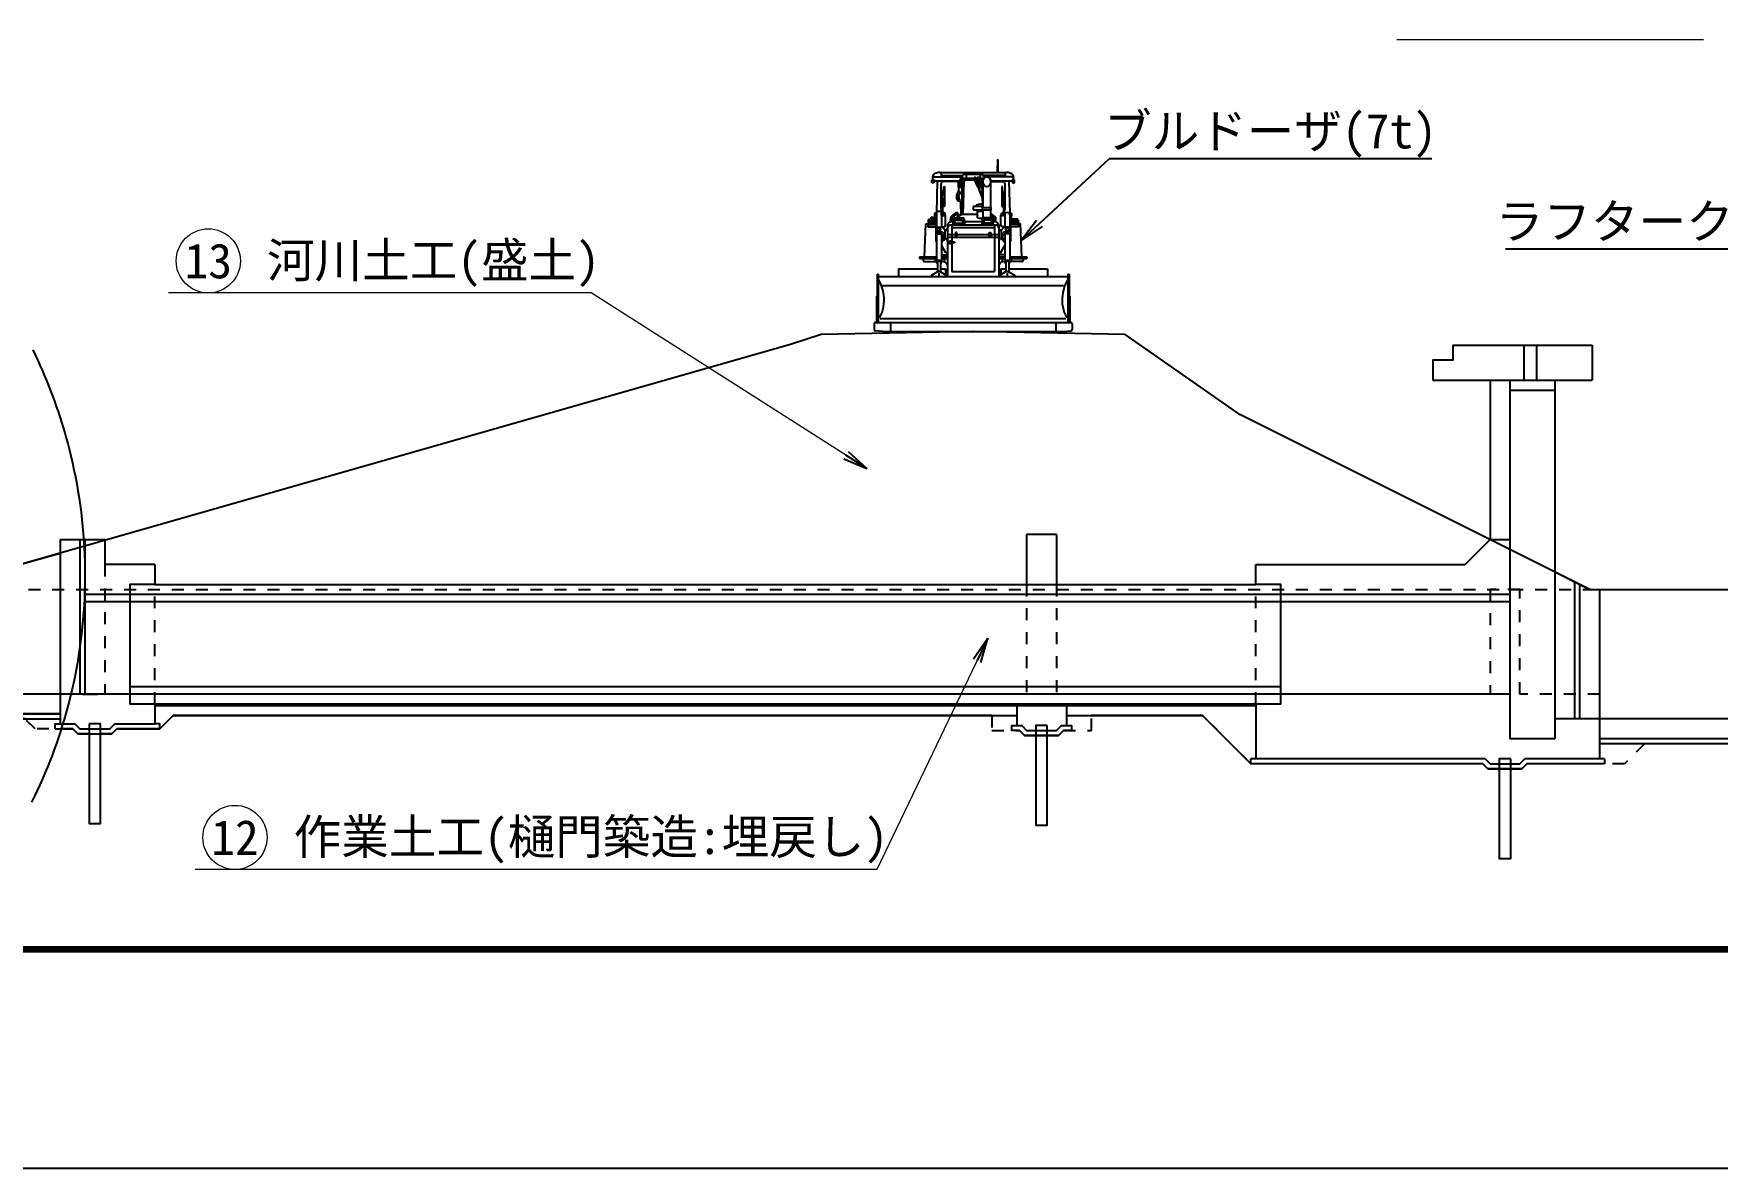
# Model space of a CAD drawing. Header units: millimetres. Extents: x -2078669 to -1085629, y -5987148 to 310365.
# Drawn here: x -1704976 to -1620499, y -3581452 to -3524512 of the extents above; entities that cross this region are included whole.
import ezdxf
from ezdxf.enums import TextEntityAlignment as Align

# ---------------------------------------------------------------- set-up
doc = ezdxf.new("R2010")
doc.units = ezdxf.units.MM
doc.header["$LTSCALE"] = 500
doc.header["$PDSIZE"] = 300
doc.linetypes.add('SXF_跳び破線', pattern=[12, 6, -6])
doc.layers.get('Defpoints').update_dxf_attribs({"color": 153})
for name, color, linetype, lineweight in [('D-BYP-STR2', 6, 'Continuous', 25), ('D-BYP-STR8', 5, 'Continuous', 25), ('D-BYP-STRA', 1, 'Continuous', 25), ('D-BYP-STRB', 5, 'Continuous', 25), ('D-BYP-STRC', 1, 'Continuous', 13), ('D-TTL', 2, 'Continuous', 140), ('D-TTL-LINE', 7, 'Continuous', 13)]:
    doc.layers.add(name, color=color, linetype=linetype, lineweight=lineweight)
doc.styles.add('MS ゴシック', font='MS Gothic.ttf')
doc.styles.get("Standard").update_dxf_attribs({"font": 'txt.shx', "bigfont": '@extfont2.shx'})
doc.dimstyles.new('DIM-500-F', dxfattribs={"dimscale": 500, "dimtxt": 3.5, "dimasz": 2.5, "dimexe": 0, "dimexo": 2, "dimgap": 0.8, "dimtad": 1, "dimdec": 0, "dimzin": 0, "dimdsep": 46, "dimtxsty": 'MS ゴシック', "dimblk": 'OPEN', "dimcen": 0.1, "dimclrd": 256, "dimclre": 256, "dimclrt": 256, "dimaunit": 1, "dimadec": 4, "dimazin": 0, "dimtfac": 1, "dimtdec": 0, "dimtmove": 2, "dimatfit": 3, "dimldrblk": 'OPEN', "dimfxl": 1, "dimtolj": 1, "dimtzin": 0, "dimlwd": -1, "dimlwe": -1, "dimarcsym": 2})

# ---------------------------------------------------------------- blocks, each defined once
blk = doc.blocks.new('A$Cfbd0cdc3')
at = {"layer": 'Defpoints'}
blk.add_lwpolyline([(1047, 13462), (998, 13361), (950, 13259), (904, 13157), (859, 13055), (815, 12952), (772, 12849), (730, 12746), (689, 12642), (649, 12537), (611, 12432), (574, 12327), (538, 12222), (503, 12116), (469, 12010), (436, 11903), (405, 11796), (375, 11689), (345, 11582), (317, 11474), (283, 11334), (250, 11194), (220, 11054), (191, 10913), (165, 10771), (140, 10630), (118, 10488), (97, 10345), (78, 10203), (62, 10060), (47, 9917), (34, 9773), (23, 9630), (15, 9486), (8, 9342), (3, 9198), (1, 9054), (0, 8910), (1, 8766), (5, 8621), (10, 8477), (18, 8332), (27, 8188), (39, 8044), (52, 7900), (68, 7755), (86, 7611), (106, 7468), (127, 7324), (151, 7180), (177, 7037), (205, 6894), (231, 6771), (258, 6649), (287, 6527), (317, 6406), (349, 6284), (382, 6163), (417, 6042), (454, 5921), (492, 5801), (531, 5681), (572, 5561), (615, 5441), (659, 5322), (705, 5204), (752, 5085), (801, 4967), (852, 4850), (904, 4733), (957, 4616), (1012, 4500), (1069, 4384)], dxfattribs=at)
blk = doc.blocks.new('_Open')
at = {"color": 0, "linetype": 'ByBlock', "lineweight": -2}
for p, q in [((-1, 0.167), (0, 0)), ((-1, -0.167), (0, 0)), ((0, 0), (-1, 0))]:
    blk.add_line(p, q, dxfattribs=at)
blk = doc.blocks.new('A$C96a9e4f9')
at = {"layer": 'D-BYP-STRB'}
for p, q in [((2471, 3449), (2468, 3190)), ((2471, 3449), (2480, 3449)), ((2480, 3449), (2482, 3190)), ((1157, 2982), (1157, 3043)), ((1157, 3043), (1202, 3043)), ((1175, 3043), (1175, 3112)), ((1175, 3103), (1307, 3103)), ((1202, 3043), (1194, 2982)), ((1199, 3154), (1210, 3161)), ((1243, 3177), (1245, 3177)), ((1256, 3103), (1775, 3103)), ((1320, 3190), (2646, 3190)), ((1344, 3190), (1344, 3103)), ((1344, 3127), (1781, 3127)), ((1790, 3043), (1750, 3046)), ((1755, 3069), (1791, 3066)), ((1759, 3103), (1759, 3069)), ((1759, 3077), (2004, 3077)), ((1759, 3046), (1759, 2906)), ((1775, 3103), (1788, 3156)), ((1788, 3156), (2182, 3156)), ((1790, 3043), (1791, 3066)), ((1843, 3156), (1843, 3077)), ((2078, 2902), (2005, 3062)), ((2041, 3077), (2066, 3077)), ((2096, 2909), (2041, 3076)), ((2140, 2902), (2066, 3062)), ((2102, 3077), (2193, 3077)), ((2157, 2909), (2103, 3076)), ((2127, 3156), (2127, 3077)), ((2193, 3068), (2179, 3066)), ((2180, 3043), (2179, 3066)), ((2180, 3043), (2185, 3044)), ((2195, 3103), (2182, 3156)), ((2189, 3127), (2626, 3127)), ((2626, 3127), (2189, 3127)), ((2241, 3103), (2195, 3103)), ((2795, 3103), (2276, 3103)), ((2626, 3190), (2626, 3103)), ((2725, 3177), (2727, 3177)), ((2760, 3161), (2771, 3154)), ((2813, 3043), (2768, 3043)), ((2768, 3043), (2776, 2982)), ((2795, 3043), (2795, 3112)), ((2813, 2982), (2813, 3043)), ((1194, 2982), (1157, 2982)), ((1199, 3019), (1265, 3019)), ((1265, 3019), (1247, 2371)), ((1265, 3019), (1716, 3019)), ((1344, 2453), (1344, 2953)), ((1352, 2323), (1359, 2712)), ((1353, 2991), (1354, 2992)), ((1359, 2712), (1374, 2716)), ((1376, 2716), (1386, 2837)), ((1660, 3008), (1380, 3008)), ((1386, 2837), (1394, 2842)), ((1394, 2842), (1394, 2905)), ((1394, 2905), (1409, 2905)), ((1409, 2905), (1409, 2504)), ((1409, 2711), (1409, 2831)), ((1659, 2654), (1659, 2743)), ((1665, 2757), (1671, 2763)), ((1676, 2777), (1676, 2791)), ((1685, 2661), (1685, 2730)), ((1688, 2806), (1700, 2808)), ((1698, 2808), (1690, 2979)), ((1700, 2808), (1716, 2809)), ((1700, 2745), (1716, 2745)), ((1705, 2661), (1701, 2745)), ((1717, 3036), (1712, 2920)), ((1716, 2809), (1716, 2745)), ((1734, 3032), (1729, 2923)), ((1734, 3019), (1759, 3019)), ((1743, 2907), (1783, 2904)), ((1744, 2884), (1782, 2881)), ((1759, 2883), (1759, 2352)), ((1783, 2904), (1782, 2881)), ((1786, 2352), (1803, 3011)), ((1833, 3040), (2015, 3040)), ((2076, 3040), (2053, 3040)), ((2078, 2902), (2096, 2909)), ((2081, 2903), (2176, 2659)), ((2175, 2696), (2093, 2907)), ((2137, 3040), (2114, 3040)), ((2138, 2906), (2140, 2902)), ((2140, 2902), (2157, 2909)), ((2143, 2903), (2172, 2828)), ((2171, 2865), (2154, 2907)), ((2157, 2909), (2156, 2912)), ((2181, 2484), (2167, 3011)), ((2181, 3014), (2181, 2498)), ((2336, 3019), (2708, 3019)), ((2336, 3014), (2336, 2484)), ((2336, 3008), (2590, 3008)), ((2561, 2905), (2561, 2504)), ((2576, 2905), (2561, 2905)), ((2576, 2842), (2576, 2905)), ((2584, 2837), (2576, 2842)), ((2594, 2716), (2584, 2837)), ((2611, 2712), (2596, 2716)), ((2618, 2323), (2611, 2712)), ((2617, 2991), (2616, 2992)), ((2626, 2453), (2626, 2953)), ((2626, 2467), (2626, 2953)), ((2705, 3019), (2723, 2371)), ((2705, 3019), (2771, 3019)), ((2776, 2982), (2813, 2982)), ((1213, 2371), (1213, 2320)), ((1249, 2371), (1213, 2371)), ((1249, 2371), (1249, 2275)), ((1351, 2370), (1351, 2087)), ((1369, 2688), (1373, 2353)), ((1376, 2686), (1369, 2688)), ((1372, 2406), (1412, 2372)), ((1386, 2556), (1376, 2686)), ((1394, 2552), (1386, 2556)), ((1394, 2504), (1394, 2552)), ((1409, 2504), (1394, 2504)), ((1550, 2307), (1631, 2372)), ((1694, 2619), (1716, 2619)), ((1700, 2646), (1713, 2646)), ((1720, 2612), (1741, 2580)), ((1744, 2342), (1741, 2580)), ((1983, 2506), (1983, 2442)), ((2181, 2506), (1983, 2506)), ((1983, 2442), (2168, 2442)), ((2074, 2281), (2074, 2442)), ((2181, 2406), (2074, 2406)), ((2168, 2484), (2348, 2484)), ((2168, 2484), (2168, 2440)), ((2168, 2440), (2348, 2440)), ((2181, 2440), (2181, 2275)), ((2336, 2440), (2336, 2279)), ((2420, 2307), (2336, 2374)), ((2348, 2440), (2348, 2484)), ((2598, 2406), (2558, 2372)), ((2561, 2504), (2576, 2504)), ((2576, 2552), (2584, 2556)), ((2576, 2504), (2576, 2552)), ((2584, 2556), (2594, 2686)), ((2594, 2686), (2601, 2688)), ((2601, 2688), (2597, 2353)), ((2721, 2371), (2721, 2275)), ((2721, 2371), (2757, 2371)), ((2757, 2371), (2757, 2320)), ((1010, 1496), (1035, 2156)), ((1035, 2156), (1082, 2156)), ((1074, 2146), (1074, 2099)), ((1074, 2146), (1249, 2146)), ((1074, 2099), (1249, 2099)), ((1082, 2236), (1082, 2146)), ((1097, 2251), (1249, 2251)), ((1108, 2225), (1249, 2225)), ((1108, 2225), (1108, 2146)), ((1125, 2175), (1125, 2215)), ((1125, 2215), (1230, 2215)), ((1230, 2175), (1125, 2175)), ((1145, 2251), (1145, 2294)), ((1145, 2294), (1210, 2294)), ((1210, 2294), (1210, 2251)), ((1213, 2320), (1249, 2320)), ((1223, 2320), (1223, 2275)), ((1223, 2275), (1249, 2275)), ((1230, 2215), (1230, 2175)), ((1238, 2088), (1238, 1802)), ((1238, 2088), (1345, 2088)), ((1249, 2347), (1249, 2088)), ((1352, 2323), (1391, 2323)), ((1369, 2100), (1400, 2100)), ((1373, 2353), (1391, 2352)), ((1420, 2032), (1391, 2066)), ((1420, 2032), (1420, 1858)), ((1420, 2025), (1438, 2031)), ((1430, 2130), (1430, 2334)), ((1472, 2130), (1472, 1100)), ((1499, 2180), (1585, 2237)), ((2453, 2128), (1516, 2128)), ((1541, 2209), (1531, 2242)), ((1549, 2204), (1584, 2204)), ((1553, 2251), (1562, 2222)), ((1559, 2128), (1559, 1798)), ((1559, 2086), (2411, 2086)), ((1642, 2349), (1565, 2288)), ((1582, 2128), (1585, 2249)), ((1615, 2279), (1774, 2279)), ((1617, 2143), (1617, 2243)), ((1617, 2230), (1771, 2230)), ((1617, 2173), (1771, 2173)), ((1771, 2143), (1617, 2143)), ((1632, 2258), (1756, 2258)), ((1647, 2279), (1759, 2352)), ((1682, 2302), (1665, 2344)), ((1685, 2358), (1703, 2315)), ((1759, 2352), (2074, 2352)), ((1771, 2243), (1771, 2143)), ((1804, 2250), (1812, 2128)), ((1807, 2204), (2163, 2204)), ((2166, 2250), (2158, 2128)), ((2355, 2279), (2196, 2279)), ((2199, 2243), (2199, 2143)), ((2353, 2230), (2199, 2230)), ((2353, 2173), (2199, 2173)), ((2199, 2143), (2353, 2143)), ((2338, 2258), (2214, 2258)), ((2336, 2343), (2405, 2288)), ((2353, 2143), (2353, 2243)), ((2388, 2128), (2385, 2249)), ((2471, 2180), (2385, 2237)), ((2386, 2204), (2421, 2204)), ((2417, 2251), (2408, 2222)), ((2411, 2128), (2411, 1202)), ((2429, 2209), (2439, 2242)), ((2498, 2130), (2498, 1100)), ((2550, 2025), (2532, 2031)), ((2540, 2130), (2540, 2334)), ((2550, 2032), (2579, 2066)), ((2550, 2032), (2550, 1858)), ((2601, 2100), (2570, 2100)), ((2597, 2353), (2579, 2352)), ((2618, 2323), (2579, 2323)), ((2619, 2347), (2619, 2088)), ((2732, 2088), (2625, 2088)), ((2721, 2347), (2721, 2088)), ((2757, 2320), (2721, 2320)), ((2747, 2275), (2721, 2275)), ((2873, 2251), (2721, 2251)), ((2862, 2225), (2721, 2225)), ((2896, 2146), (2721, 2146)), ((2896, 2099), (2721, 2099)), ((2732, 2088), (2732, 1802)), ((2746, 2146), (2746, 2207)), ((2746, 2207), (2862, 2207)), ((2746, 2178), (2862, 2178)), ((2747, 2320), (2747, 2275)), ((2862, 2225), (2862, 2146)), ((2888, 2236), (2888, 2146)), ((2935, 2156), (2888, 2156)), ((2896, 2146), (2896, 2099)), ((2960, 1496), (2935, 2156)), ((1238, 1997), (1345, 1997)), ((1238, 1954), (1335, 1954)), ((1238, 1844), (1249, 1844)), ((1238, 1802), (1249, 1802)), ((1249, 1954), (1249, 1386)), ((1351, 1952), (1351, 1386)), ((1435, 1574), (1351, 1721)), ((1393, 1871), (1369, 1855)), ((1378, 1936), (1393, 1920)), ((1390, 1823), (1420, 1858)), ((1420, 1941), (1391, 1975)), ((1393, 1920), (1393, 1871)), ((1420, 1865), (1438, 1858)), ((1472, 1946), (1629, 1946)), ((1472, 1892), (2498, 1892)), ((1514, 1817), (1559, 1817)), ((1514, 1759), (1514, 1817)), ((1559, 1759), (1514, 1759)), ((1522, 1798), (1614, 1798)), ((1522, 1777), (1522, 1798)), ((1614, 1777), (1522, 1777)), ((1559, 1777), (1559, 1202)), ((1614, 1798), (1614, 1777)), ((1629, 1981), (1629, 1892)), ((1661, 1981), (1629, 1981)), ((1661, 1892), (1661, 1981)), ((1661, 1946), (2309, 1946)), ((2309, 1892), (2309, 1981)), ((2309, 1981), (2341, 1981)), ((2341, 1981), (2341, 1892)), ((2341, 1946), (2498, 1946)), ((2550, 1865), (2532, 1858)), ((2535, 1574), (2619, 1721)), ((2550, 1941), (2579, 1975)), ((2580, 1823), (2550, 1858)), ((2592, 1936), (2577, 1920)), ((2577, 1920), (2577, 1871)), ((2577, 1871), (2601, 1855)), ((2619, 1952), (2619, 1386)), ((2732, 1997), (2625, 1997)), ((2732, 1954), (2635, 1954)), ((2721, 1954), (2721, 1386)), ((2732, 1844), (2721, 1844)), ((2732, 1802), (2721, 1802)), ((906, 1496), (906, 1464)), ((906, 1496), (1249, 1496)), ((906, 1464), (1249, 1464)), ((981, 1464), (981, 1421)), ((1001, 1401), (1249, 1401)), ((1224, 1496), (1224, 1401)), ((1269, 1386), (1269, 1196)), ((1331, 1386), (1331, 1196)), ((1351, 1534), (1472, 1534)), ((1351, 1496), (1472, 1496)), ((1351, 1464), (1472, 1464)), ((1351, 1401), (1360, 1401)), ((1403, 1464), (1403, 1396)), ((1472, 1574), (1435, 1574)), ((2498, 1574), (2535, 1574)), ((2619, 1534), (2498, 1534)), ((2498, 1496), (2619, 1496)), ((2498, 1464), (2619, 1464)), ((2567, 1464), (2567, 1393)), ((2619, 1401), (2610, 1401)), ((2639, 1386), (2639, 1196)), ((2701, 1386), (2701, 1196)), ((2721, 1496), (3064, 1496)), ((2721, 1464), (3064, 1464)), ((2969, 1401), (2721, 1401)), ((2746, 1496), (2746, 1401)), ((2989, 1464), (2989, 1421)), ((3064, 1496), (3064, 1464)), ((59, 1145), (59, 707)), ((59, 1145), (82, 1145)), ((82, 1145), (82, 178)), ((82, 1100), (3888, 1100)), ((490, 1252), (490, 1100)), ((490, 1252), (1269, 1252)), ((1147, 1109), (1147, 1100)), ((1268, 1195), (1157, 1126)), ((1300, 1175), (1300, 1100)), ((1331, 1252), (1430, 1252)), ((1332, 1195), (1443, 1126)), ((1430, 1252), (1430, 1134)), ((1453, 1109), (1453, 1100)), ((1559, 1202), (2411, 1202)), ((2517, 1109), (2517, 1100)), ((2638, 1195), (2527, 1126)), ((2540, 1252), (2639, 1252)), ((2540, 1252), (2540, 1134)), ((2670, 1175), (2670, 1100)), ((2701, 1252), (3476, 1252)), ((2702, 1195), (2813, 1126)), ((2823, 1109), (2823, 1100)), ((3476, 1252), (3477, 1100)), ((3888, 1145), (3888, 178)), ((3888, 1145), (3911, 1145)), ((3911, 1145), (3911, 707)), ((47, 707), (47, 178)), ((47, 707), (82, 707)), ((169, 922), (3801, 922)), ((3923, 707), (3888, 707)), ((3923, 707), (3923, 178)), ((0, 153), (0, 35)), ((176, 0), (23, 10)), ((25, 178), (3945, 178)), ((121, 257), (3849, 257)), ((176, 0), (3794, 0)), ((324, 178), (324, 0)), ((3646, 178), (3646, 1)), ((3794, 0), (3947, 10)), ((3970, 153), (3970, 35))]:
    blk.add_line(p, q, dxfattribs=at)
for centre, radius, start, end in [((1225, 3112), 50, 122.2108, 180), ((1290, 3034), 150, 108.2568, 122.2109), ((1324, 2940), 250, 90, 108.2568), ((1752, 3034), 35, 85.6244, 177.2461), ((1749, 3032), 15, 85.5418, 177.2377), ((2023, 3070), 19.5, 18.0215, 204.6851), ((2084, 3070), 19.5, 18.0214, 204.6851), ((2646, 2940), 250, 71.7432, 90), ((2680, 3034), 150, 57.7891, 71.7432), ((2745, 3112), 50, 0, 57.7892), ((1424, 2953), 80, 151.951, 180), ((1380, 2978), 30, 90, 151.9512), ((1679, 2743), 20, 135.1708, 180), ((1660, 2978), 30, 2.7502, 90), ((1656, 2777), 20, 315.1708, 0), ((1691, 2791), 15, 101.5368, 180), ((1700, 2730), 15, 90, 180), ((1746, 2919), 35, 177.2461, 265.5405), ((1744, 2922), 15, 177.2377, 265.529), ((1833, 3010), 30, 90, 178.5064), ((2137, 3010), 30, 1.4936, 90), ((2590, 2978), 30, 28.0488, 90), ((2546, 2953), 80, 0, 28.049), ((1394, 2453), 50, 180, 216.7727), ((1380, 2334), 50, 0, 49.8787), ((1653, 2344), 35, 22.3856, 128.7673), ((1694, 2654), 35, 180, 270), ((1700, 2661), 15, 180, 270), ((1805, 2665), 100, 182.7502, 191.153), ((1805, 2665), 100, 207.334, 212.4037), ((2147, 2356), 199, 80.9709, 131.1668), ((2590, 2334), 50, 130.1213, 180), ((2576, 2453), 50, 323.2273, 0), ((1097, 2236), 15, 90, 180), ((1345, 2028), 60, 40.4207, 90), ((1369, 2075), 25, 90, 134.0769), ((1390, 2338), 14.4, 270.6164, 90.1717), ((1400, 2130), 30, 270, 0), ((1422, 2078), 50, 289.0969, 0), ((1532, 2130), 60, 123.4375, 180), ((1522, 2078), 50, 90, 180), ((1552, 2144), 60, 90, 123.4375), ((1588, 2260), 60, 128.7672, 197.8434), ((1587, 2261), 35, 128.7362, 196.0277), ((1615, 2249), 30, 90, 178.1892), ((1632, 2243), 15, 90, 180), ((1651, 2338), 15, 22.9762, 128.7365), ((1756, 2243), 15, 0, 90), ((1774, 2249), 30, 3.4105, 90), ((2196, 2249), 30, 90, 176.5895), ((2214, 2243), 15, 90, 180), ((2338, 2243), 15, 0, 90), ((2355, 2249), 30, 1.8108, 90), ((2383, 2261), 35, 343.9723, 51.2638), ((2382, 2260), 60, 342.1566, 51.2328), ((2421, 2154), 50, 56.5625, 90), ((2448, 2078), 50, 0, 90), ((2438, 2130), 60, 0, 56.5626), ((2548, 2078), 50, 180, 250.9031), ((2570, 2130), 30, 180, 270), ((2580, 2338), 14.4, 89.8283, 269.3836), ((2625, 2028), 60, 90, 139.5793), ((2601, 2075), 25, 45.9231, 90), ((2873, 2236), 15, 0, 90), ((1335, 1894), 60, 44.7216, 90), ((1345, 1937), 60, 40.4207, 90), ((1335, 1904), 60, 285.6562, 304.1495), ((1344, 1862), 60, 276.9553, 319.5689), ((1422, 1811), 50, 0, 70.9031), ((2548, 1811), 50, 109.0969, 180), ((2625, 1937), 60, 90, 139.5793), ((2626, 1862), 60, 220.4311, 263.0447), ((2635, 1894), 60, 90, 135.2784), ((2635, 1904), 60, 235.8505, 254.3438), ((1001, 1421), 20, 180, 270), ((1360, 1281), 120, 20.7507, 90), ((2610, 1281), 120, 90, 159.2493), ((2969, 1421), 20, 270, 0), ((-611, 641), 806, 6.1863, 30.0456), ((1167, 1109), 20, 121.8866, 180), ((1300, 1144), 60, 58.1133, 121.8867), ((1433, 1109), 20, 0, 58.1134), ((2537, 1109), 20, 121.8866, 180), ((2670, 1144), 60, 58.1133, 121.8867), ((2803, 1109), 20, 0, 58.1134), ((4581, 641), 806, 149.9543, 173.8137), ((-506, 619), 705, 330.2863, 8.8614), ((4476, 619), 705, 171.1386, 209.7109), ((25, 153), 25, 90, 180), ((25, 35), 25, 180, 266.2258), ((3945, 153), 25, 0, 90), ((3945, 35), 25, 273.7742, 0)]:
    blk.add_arc(centre, radius, start, end, dxfattribs=at)
for centre, major_axis, ratio in [((2259, 3004), (0, 102), 0.761591), ((1300, 2047), (37.4, 0.1), 0.736863), ((2670, 2047), (-37.4, 0.1), 0.736863)]:
    blk.add_ellipse(centre, major_axis=major_axis, ratio=ratio, dxfattribs=at)
for centre, major_axis, ratio, start_param, end_param in [((1300, 2370), (51.3, 0.1), 0.736863, 6.279885, 9.421471), ((1714, 2633), (0, -13.3), 0.376298, 6.283185, 9.424778), ((2670, 2347), (-51.3, 0.1), 0.736863, 3.144893, 6.286492), ((2147, 2281), (-73.6, 0), 0.13338, 0, 1.991146), ((1300, 1386), (-51.3, 0), 0.736863, 2.219002, 7.205774), ((1300, 1386), (-31, -0.1), 0.736862, 3.138568, 6.280161), ((2670, 1386), (51.3, 0), 0.736863, 5.360592, 10.347369), ((2670, 1386), (31, 0.1), 0.736862, 6.280985, 9.422578)]:
    blk.add_ellipse(centre, major_axis=major_axis, ratio=ratio, start_param=start_param, end_param=end_param, dxfattribs=at)
blk.add_point((1985, 0), dxfattribs=at)
at = {"layer": 'D-BYP-STRB', "width": 1.07144}
blk.add_text('komatsu Ltd', height=0.05, dxfattribs=at).set_placement((2377, 1892))

msp = doc.modelspace()

# ---------------------------------------------------------------- linework, layer by layer
at = {"layer": 'D-BYP-STR2'}
for p, q in [((-1633778.4, -3540149.6, 708000), (-1626778.4, -3540149.6, 708000)), ((-1630187.5, -3541899.6, 708000), (-1630187.5, -3540149.6, 708000)), ((-1629562.5, -3541899.6, 708000), (-1629562.5, -3540149.6, 708000)), ((-1626778.4, -3540149.6, 708000), (-1626778.4, -3541899.6, 708000)), ((-1634778.4, -3541899.6, 708000), (-1626778.4, -3541899.6, 708000)), ((-1631903.4, -3541899.6, 708000), (-1631903.4, -3549899.6, 708000)), ((-1630903.4, -3541899.6, 708000), (-1630903.4, -3559899.6, 708000)), ((-1628653.4, -3541899.6, 708000), (-1628653.4, -3559899.6, 708000)), ((-1630903.4, -3542399.6, 708000), (-1628653.4, -3542399.6, 708000)), ((-1655153.4, -3549649.6, 708000), (-1655153.4, -3552149.6, 708000)), ((-1653653.4, -3549649.6, 708000), (-1655153.4, -3549649.6, 708000)), ((-1653653.4, -3549649.6, 708000), (-1653653.4, -3552149.6, 708000)), ((-1703653.4, -3549899.6, 708000), (-1701403.4, -3549899.6, 708000)), ((-1703653.4, -3549899.6, 708000), (-1703653.4, -3559149.6, 708000)), ((-1702653.4, -3549899.6, 708000), (-1702653.4, -3557649.6, 708000)), ((-1702403.4, -3549899.6, 708000), (-1702403.4, -3557649.6, 708000)), ((-1701403.4, -3549899.6, 708000), (-1701403.4, -3551149.6, 708000)), ((-1631903.4, -3549899.6, 708000), (-1633153.4, -3551149.6, 708000)), ((-1631903.4, -3549899.6, 708000), (-1630903.4, -3549899.6, 708000)), ((-1724039.8, -3556399.6, 708000), (-1703653.4, -3550575, 708000)), ((-1698903.4, -3551149.6, 708000), (-1701403.4, -3551149.6, 708000)), ((-1698903.4, -3551149.6, 708000), (-1698903.4, -3552149.6, 708000)), ((-1643654.2, -3552149.6, 708000), (-1643654.2, -3551149.6, 708000)), ((-1643654.2, -3551149.6, 708000), (-1633153.4, -3551149.6, 708000)), ((-1643654.2, -3551649.6, 708000), (-1643654.2, -3551399.6, 708000)), ((-1628653.4, -3551149.6, 708000), (-1628653.4, -3559899.6, 708000)), ((-1698903.4, -3552149.6, 708000), (-1643654.2, -3552149.6, 708000)), ((-1628653.4, -3551524.6, 708000), (-1626903.4, -3552399.6, 708000)), ((-1627653.4, -3558899.6, 708000), (-1627653.4, -3552024.6, 708000)), ((-1627403.4, -3558899.6, 708000), (-1627403.4, -3552149.6, 708000)), ((-1700153.4, -3552649.6, 708000), (-1702403.4, -3552649.6, 708000)), ((-1700153.4, -3553024.6, 708000), (-1702403.4, -3553024.6, 708000)), ((-1642404.2, -3552649.6, 708000), (-1700153.4, -3552649.6, 708000)), ((-1642404.2, -3553024.6, 708000), (-1700153.4, -3553024.6, 708000)), ((-1630903.4, -3552649.6, 708000), (-1642404.2, -3552649.6, 708000)), ((-1630903.4, -3553024.6, 708000), (-1642404.2, -3553024.6, 708000)), ((-1626903.4, -3552399.6, 708000), (-1626403.4, -3552399.6, 708000)), ((-1626403.4, -3552399.6, 708000), (-1626403.4, -3560899.6, 708000)), ((-1626403.4, -3552399.6, 708000), (-1611903.4, -3552399.6, 708000)), ((-1700153.4, -3557274.6, 708000), (-1642404.2, -3557274.6, 708000)), ((-1700153.4, -3557649.6, 708000), (-1732903.4, -3557649.6, 708000)), ((-1702528.4, -3557649.6, 708000), (-1701778.4, -3557649.6, 708000)), ((-1642404.2, -3557649.6, 708000), (-1700153.4, -3557649.6, 708000)), ((-1698903.4, -3558149.6, 708000), (-1698903.4, -3559149.6, 708000)), ((-1698903.4, -3558149.6, 708000), (-1643654.2, -3558149.6, 708000)), ((-1643654.2, -3558149.6, 708000), (-1643654.2, -3560899.6, 708000)), ((-1630903.4, -3557649.6, 708000), (-1642404.2, -3557649.6, 708000)), ((-1732403.4, -3558649.6, 708000), (-1703653.4, -3558649.6, 708000)), ((-1726903.4, -3558899.6, 708000), (-1703653.4, -3558899.6, 708000)), ((-1703653.4, -3558649.6, 708000), (-1713846.3, -3558649.6, 708000)), ((-1698903.4, -3558224.6, 708000), (-1643654.2, -3558224.6, 708000)), ((-1697978.4, -3558724.6, 708000), (-1698653.4, -3559399.6, 708000)), ((-1698653.4, -3559399.6, 708000), (-1697978.4, -3558724.6, 708000)), ((-1656903.4, -3558724.6, 708000), (-1697978.4, -3558724.6, 708000)), ((-1697978.4, -3558724.6, 708000), (-1655653.4, -3558724.6, 708000)), ((-1655653.4, -3558224.6, 708000), (-1655653.4, -3559224.6, 708000)), ((-1653153.4, -3558224.6, 708000), (-1655653.4, -3558224.6, 708000)), ((-1653153.4, -3558224.6, 708000), (-1653153.4, -3559224.6, 708000)), ((-1653153.4, -3558724.6, 708000), (-1646329.2, -3558724.6, 708000)), ((-1646329.2, -3558724.6, 708000), (-1651903.4, -3558724.6, 708000)), ((-1643904.2, -3561149.6, 708000), (-1646329.2, -3558724.6, 708000)), ((-1646329.2, -3558724.6, 708000), (-1643904.2, -3561149.6, 708000)), ((-1626403.4, -3558899.6, 708000), (-1628653.4, -3558899.6, 708000)), ((-1611903.4, -3558899.6, 708000), (-1626403.4, -3558899.6, 708000)), ((-1703007, -3559399.6, 708000), (-1702757, -3559649.6, 708000)), ((-1702757, -3559649.6, 708000), (-1701049.9, -3559649.6, 708000)), ((-1702653.4, -3559399.6, 708000), (-1701153.4, -3559399.6, 708000)), ((-1701049.9, -3559649.6, 708000), (-1700799.9, -3559399.6, 708000)), ((-1698653.4, -3559399.6, 708000), (-1700799.9, -3559399.6, 708000)), ((-1655507, -3559474.6, 708000), (-1655257, -3559724.6, 708000)), ((-1655257, -3559724.6, 708000), (-1653549.9, -3559724.6, 708000)), ((-1653549.9, -3559724.6, 708000), (-1653299.9, -3559474.6, 708000)), ((-1628653.4, -3559899.6, 708000), (-1630903.4, -3559899.6, 708000)), ((-1613653.4, -3559899.6, 708000), (-1626403.4, -3559899.6, 708000)), ((-1613757, -3560149.6, 708000), (-1626403.4, -3560149.6, 708000)), ((-1620653.4, -3560149.6, 708000), (-1624154.4, -3560149.6, 708000)), ((-1643654.2, -3560899.6, 708000), (-1643904.2, -3560899.6, 708000)), ((-1643904.2, -3561149.6, 708000), (-1643904.2, -3560899.6, 708000)), ((-1643655.1, -3561149.6, 708000), (-1643904.2, -3561149.6, 708000)), ((-1632257, -3561149.6, 708000), (-1643904.2, -3561149.6, 708000)), ((-1632258, -3561149.6, 708000), (-1643655.1, -3561149.6, 708000)), ((-1632153.4, -3560899.6, 708000), (-1643654.2, -3560899.6, 708000)), ((-1632257, -3561149.6, 708000), (-1632007, -3561399.6, 708000)), ((-1632153.4, -3560899.6, 708000), (-1631903.4, -3561149.6, 708000)), ((-1632007, -3561399.6, 708000), (-1630299.9, -3561399.6, 708000)), ((-1631903.4, -3561149.6, 708000), (-1630403.4, -3561149.6, 708000)), ((-1630403.4, -3561149.6, 708000), (-1630153.4, -3560899.6, 708000)), ((-1630299.9, -3561399.6, 708000), (-1630049.9, -3561149.6, 708000)), ((-1626403.4, -3560899.6, 708000), (-1630153.4, -3560899.6, 708000)), ((-1626404.4, -3561149.6, 708000), (-1630050.9, -3561149.6, 708000)), ((-1626153.4, -3561149.6, 708000), (-1630049.9, -3561149.6, 708000)), ((-1626153.4, -3560899.6, 708000), (-1626403.4, -3560899.6, 708000)), ((-1626153.4, -3560899.6, 708000), (-1626153.4, -3561149.6, 708000))]:
    msp.add_line(p, q, dxfattribs=at)
at = {"layer": 'D-BYP-STR2', "linetype": 'SXF_跳び破線', "ltscale": 0.2}
for p, q in [((-1701403.4, -3551149.6, 708000), (-1701403.4, -3557649.6, 708000)), ((-1698903.4, -3558149.6, 708000), (-1698903.4, -3552149.6, 708000)), ((-1655153.4, -3552149.6, 708000), (-1655153.4, -3558224.6, 708000)), ((-1653653.4, -3552149.6, 708000), (-1653653.4, -3558224.6, 708000)), ((-1643654.2, -3558149.6, 708000), (-1643654.2, -3552149.6, 708000))]:
    msp.add_line(p, q, dxfattribs=at)
at = {"layer": 'D-BYP-STR2', "elevation": 708000}
for points in [[(-1633778.4, -3540149.6), (-1633778.4, -3540899.6), (-1634778.4, -3540899.6), (-1634778.4, -3541899.6)], [(-1698903.4, -3552149.6), (-1700153.4, -3552149.6), (-1700153.4, -3558149.6), (-1698903.4, -3558149.6)], [(-1698903.4, -3552149.6), (-1700153.4, -3552149.6), (-1700153.4, -3558149.6), (-1698903.4, -3558149.6)], [(-1643654.2, -3558149.6), (-1642404.2, -3558149.6), (-1642404.2, -3552149.6), (-1643654.2, -3552149.6)], [(-1643654.2, -3558149.6), (-1642404.2, -3558149.6), (-1642404.2, -3552149.6), (-1643654.2, -3552149.6)], [(-1703903.4, -3559399.6), (-1703903.4, -3559149.6), (-1703653.4, -3559149.6)], [(-1703903.4, -3559399.6), (-1703007, -3559399.6), (-1702757, -3559649.6), (-1701049.9, -3559649.6), (-1700799.9, -3559399.6), (-1698653.4, -3559399.6)], [(-1703653.4, -3559149.6), (-1702903.4, -3559149.6), (-1702653.4, -3559399.6), (-1701153.4, -3559399.6), (-1700903.4, -3559149.6), (-1698903.4, -3559149.6)], [(-1698653.4, -3559399.6), (-1698653.4, -3559149.6), (-1698903.4, -3559149.6)], [(-1653153.4, -3559224.6), (-1652903.4, -3559224.6), (-1652903.4, -3559474.6), (-1653299.9, -3559474.6), (-1653549.9, -3559724.6), (-1655257, -3559724.6), (-1655507, -3559474.6), (-1655903.4, -3559474.6), (-1655903.4, -3559224.6), (-1655653.4, -3559224.6)], [(-1655653.4, -3559224.6), (-1655403.4, -3559224.6), (-1655153.4, -3559474.6), (-1653653.4, -3559474.6), (-1653403.4, -3559224.6), (-1653153.4, -3559224.6)], [(-1630050.9, -3561149.6), (-1630300.9, -3561399.6), (-1632008, -3561399.6), (-1632258, -3561149.6)]]:
    msp.add_lwpolyline(points, dxfattribs=at)
at = {"layer": 'D-BYP-STR2', "linetype": 'SXF_跳び破線', "ltscale": 0.2, "elevation": 708000}
msp.add_lwpolyline([(-1626403.4, -3557649.6), (-1630403.4, -3557649.6), (-1630403.4, -3552399.6), (-1631903.4, -3552399.6), (-1631903.4, -3557649.6)], dxfattribs=at)
at = {"layer": 'D-BYP-STR2', "elevation": 708000}
for points in [[(-1702191.9, -3559149.6), (-1702191.9, -3564149.6), (-1701616.9, -3564149.6), (-1701616.9, -3559149.6)], [(-1654116.9, -3559224.6), (-1654691.9, -3559224.6), (-1654691.9, -3564224.6), (-1654116.9, -3564224.6)], [(-1630866.9, -3560899.6), (-1631441.9, -3560899.6), (-1631441.9, -3565899.6), (-1630866.9, -3565899.6)]]:
    msp.add_lwpolyline(points, close=True, dxfattribs=at)
at = {"layer": 'D-BYP-STR8'}
for p, q in [((-1634819.7, -3530794, 708000), (-1651019.7, -3530794, 708000)), ((-1607051.2, -3535329.4, 708000), (-1631131.2, -3535329.4, 708000))]:
    msp.add_line(p, q, dxfattribs=at)
at = {"layer": 'D-BYP-STRA', "linetype": 'SXF_跳び破線', "ltscale": 0.2}
msp.add_line((-1710039.8, -3552399.6, 708000), (-1626903.4, -3552399.6, 708000), dxfattribs=at)
at = {"layer": 'D-BYP-STRA'}
msp.add_line((-1626903.4, -3552399.6, 708000), (-1611903.4, -3552399.6, 708000), dxfattribs=at)
at = {"layer": 'D-BYP-STRA', "elevation": 708000}
msp.add_lwpolyline([(-1626903.4, -3552399.6), (-1644458.1, -3543622.3), (-1650214.4, -3539602.1), (-1657839.4, -3539449.6), (-1665464.4, -3539602.1), (-1666998.5, -3540102.1), (-1673037.4, -3541827.5), (-1724039.8, -3556399.6)], dxfattribs=at)
at = {"layer": 'D-BYP-STRA', "linetype": 'SXF_跳び破線', "ltscale": 0.2, "elevation": 708000}
for points in [[(-1656903.4, -3558724.6), (-1697978.4, -3558724.6), (-1698653.4, -3559399.6), (-1700799.9, -3559399.6), (-1701049.9, -3559649.6), (-1702757, -3559649.6), (-1703007, -3559399.6), (-1704904.4, -3559399.6), (-1705404.4, -3558899.6), (-1724153.4, -3558899.6), (-1725653.4, -3560399.6), (-1735153.5, -3560399.6), (-1739153.5, -3556399.6)], [(-1656903.4, -3558724.6), (-1656903.4, -3559474.6), (-1655507, -3559474.6), (-1655257, -3559724.6), (-1653549.9, -3559724.6), (-1653299.9, -3559474.6), (-1651903.4, -3559474.6), (-1651903.4, -3558724.6)], [(-1611653.4, -3560399.6), (-1613507, -3560399.6), (-1613757, -3560149.6), (-1624154.4, -3560149.6), (-1625154.4, -3561149.6), (-1626404.4, -3561149.6), (-1630050.9, -3561149.6), (-1630300.9, -3561399.6), (-1632008, -3561399.6), (-1632258, -3561149.6), (-1643655.1, -3561149.6), (-1643904.2, -3561149.6), (-1646329.2, -3558724.6), (-1651903.4, -3558724.6)]]:
    msp.add_lwpolyline(points, dxfattribs=at)
at = {"layer": 'D-BYP-STRC'}
for p, q in [((-1677010.5, -3537525.1), (-1698210.5, -3537525.1)), ((-1662672.3, -3566456.6), (-1696872.3, -3566456.6))]:
    msp.add_line(p, q, dxfattribs=at)
for centre in [(-1696215.1, -3535915.1), (-1694876.9, -3564846.6)]:
    msp.add_circle(centre, 1610, dxfattribs=at)
at = {"layer": 'D-TTL'}
msp.add_line((-1777887.6, -3570452.3), (-1377887.6, -3570452.3), dxfattribs=at)
at = {"layer": 'D-TTL-LINE'}
msp.add_line((-1636587.2, -3524796.3), (-1621187.2, -3524796.3), dxfattribs=at)
at = {"layer": 'Defpoints', "color": 1}
msp.add_lwpolyline([(-1788137.6, -3581452.3), (-1367637.6, -3581452.3), (-1367637.6, -3284452.3), (-1788137.6, -3284452.3)], close=True, dxfattribs=at)

# ---------------------------------------------------------------- block references
at = {"layer": 'D-BYP-STR8', "yscale": 2.5, "zscale": 2.5}
for name, p, xscale in [('A$Cfbd0cdc3', (-1702405.4, -3574034.2, 708000), -2.5), ('A$C96a9e4f9', (-1662801.9, -3539449.6, 708000), 2.5)]:
    msp.add_blockref(name, p, dxfattribs=dict(at, xscale=xscale))

# ---------------------------------------------------------------- texts
at = {"layer": 'D-BYP-STR8', "style": 'MS ゴシック'}
for s, p in [('ブルドーザ(7t)', (-1642919.7, -3530794, 708000)), ('ラフタークレーン(25t)', (-1619091.2, -3535329.4, 708000))]:
    msp.add_text(s, height=1750, dxfattribs=at).set_placement(p, align=Align.BOTTOM_CENTER)
at = {"layer": 'D-BYP-STRC', "style": 'MS ゴシック'}
for s, p in [('13', (-1696215.1, -3535915.1)), ('12', (-1694876.9, -3564846.6))]:
    msp.add_text(s, height=1750, dxfattribs=at).set_placement(p, align=Align.MIDDLE_CENTER)
for s, p in [('河川土工(盛土)', (-1693269.1, -3535879.3)), ('作業土工(樋門築造:埋戻し)', (-1691930.8, -3564810.8))]:
    msp.add_text(s, height=1750, dxfattribs=at).set_placement(p, align=Align.MIDDLE_LEFT)

# ---------------------------------------------------------------- leaders
at = {"layer": 'D-BYP-STR8'}
msp.add_leader([(-1655432.5, -3534885.4, 708000), (-1651019.7, -3530794, 708000)], dimstyle='DIM-500-F', dxfattribs=at)
at = {"layer": 'D-BYP-STRC'}
for points in [[(-1663167.3, -3546335.3), (-1677010.5, -3537525.1)], [(-1657093.9, -3554846.9), (-1662672.3, -3566456.6)]]:
    msp.add_leader(points, dimstyle='DIM-500-F', override={"dimgap": 0.8, "dimtad": 0}, dxfattribs=at)

doc.saveas('drawing.dxf')
